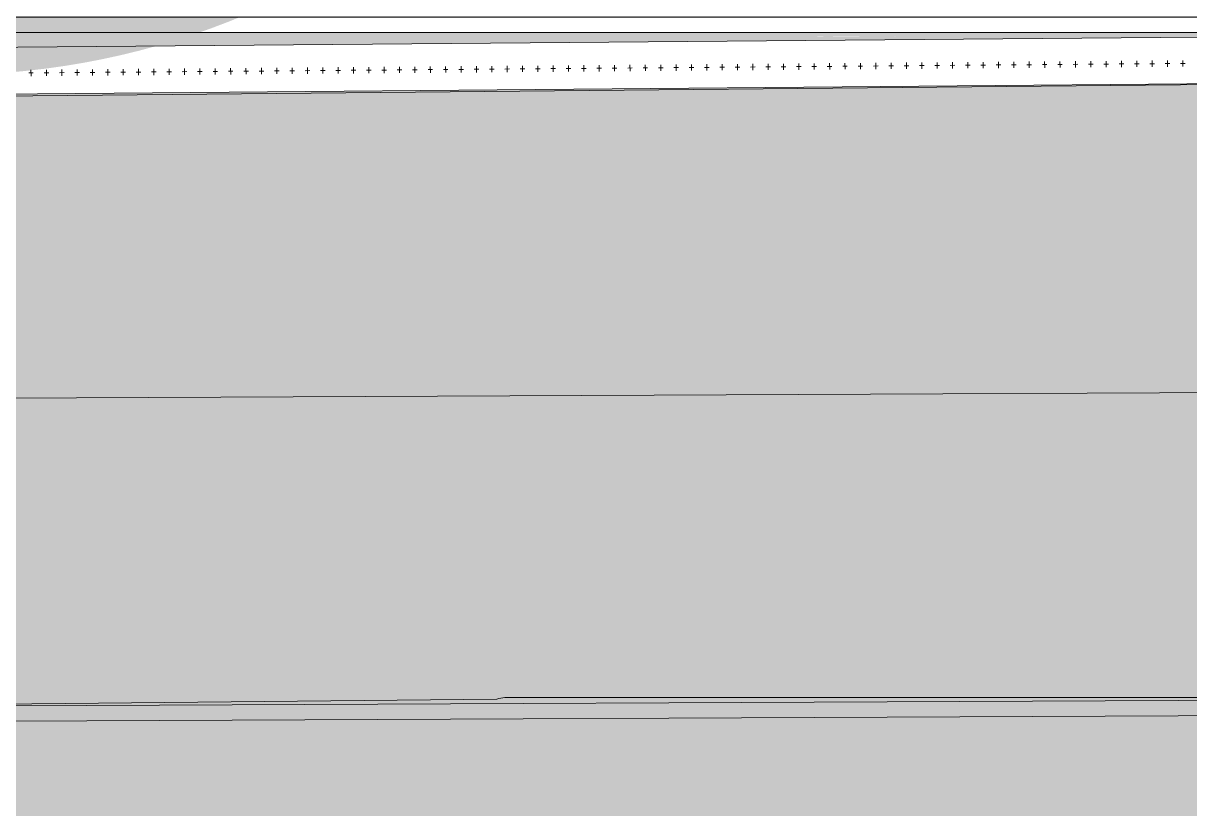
# Model space of a CAD drawing. Header units: millimetres. Extents: x 141848 to 1648660, y -465012 to -151356.
# Drawn here: x 240356 to 247932, y -275828 to -270728 of the extents above; entities that cross this region are included whole.
import ezdxf

# ---------------------------------------------------------------- set-up
doc = ezdxf.new("R2010")
doc.units = ezdxf.units.MM
doc.header["$MEASUREMENT"] = 0
doc.linetypes.add('Wipeout_Contour', pattern=[1000, 0, -1000])
for name, color, linetype in [('Divers - Dessin général', 7, 'Continuous'), ('Sols_ Dalles', 7, 'Continuous'), ('Structure - Murs extérieurs', 7, 'Continuous'), ('TopoAlt', 7, 'Continuous')]:
    doc.layers.add(name, color=color, linetype=linetype)

# ---------------------------------------------------------------- blocks, each defined once
blk = doc.blocks.new('Garde-corps_7_2')
at = {"color": 7, "linetype": 'Continuous', "lineweight": 5}
for p, q in [((246291.4, -270982), (246291.8, -271022)), ((246391.2, -270981.2), (246391.5, -271021.2)), ((246490.9, -270980.3), (246491.3, -271020.3)), ((246590.7, -270979.5), (246591, -271019.5)), ((246690.5, -270978.7), (246690.8, -271018.7)), ((246790.2, -270977.9), (246790.5, -271017.9)), ((246890, -270977.1), (246890.3, -271017.1)), ((246989.7, -270976.2), (246990.1, -271016.2)), ((247089.5, -270975.4), (247089.8, -271015.4)), ((247189.2, -270974.6), (247189.6, -271014.6)), ((247289, -270973.8), (247289.3, -271013.8)), ((247388.8, -270973), (247389.1, -271013)), ((247488.5, -270972.1), (247488.8, -271012.1)), ((247588.3, -270971.3), (247588.6, -271011.3)), ((247688, -270970.5), (247688.4, -271010.5)), ((247787.8, -270969.7), (247788.1, -271009.7)), ((247887.5, -270968.9), (247887.9, -271008.9)), ((240421, -271050.2), (240391, -271050.5)), ((240405.8, -271030.3), (240406.2, -271070.3)), ((240520.8, -271049.4), (240490.8, -271049.6)), ((240505.6, -271029.5), (240505.9, -271069.5)), ((240620.5, -271048.6), (240590.5, -271048.8)), ((240605.3, -271028.7), (240605.7, -271068.7)), ((240720.3, -271047.7), (240690.3, -271048)), ((240705.1, -271027.9), (240705.4, -271067.9)), ((240820, -271046.9), (240790, -271047.2)), ((240804.9, -271027), (240805.2, -271067)), ((240919.8, -271046.1), (240889.8, -271046.4)), ((240904.6, -271026.2), (240904.9, -271066.2)), ((241019.5, -271045.3), (240989.5, -271045.5)), ((241004.4, -271025.4), (241004.7, -271065.4)), ((241119.3, -271044.5), (241089.3, -271044.7)), ((241104.1, -271024.6), (241104.5, -271064.6)), ((241219, -271043.6), (241189, -271043.9)), ((241203.9, -271023.8), (241204.2, -271063.8)), ((241318.8, -271042.8), (241288.8, -271043.1)), ((241303.6, -271023), (241304, -271063)), ((241418.6, -271042), (241388.6, -271042.3)), ((241403.4, -271022.1), (241403.7, -271062.1)), ((241518.3, -271041.2), (241488.3, -271041.4)), ((241503.2, -271021.3), (241503.5, -271061.3)), ((241618.1, -271040.4), (241588.1, -271040.6)), ((241602.9, -271020.5), (241603.2, -271060.5)), ((241717.8, -271039.6), (241687.8, -271039.8)), ((241702.7, -271019.7), (241703, -271059.7)), ((241817.6, -271038.7), (241787.6, -271039)), ((241802.4, -271018.9), (241802.7, -271058.9)), ((241917.3, -271037.9), (241887.3, -271038.2)), ((241902.2, -271018), (241902.5, -271058)), ((242017.1, -271037.1), (241987.1, -271037.3)), ((242001.9, -271017.2), (242002.3, -271057.2)), ((242116.9, -271036.3), (242086.9, -271036.5)), ((242101.7, -271016.4), (242102, -271056.4)), ((242216.6, -271035.5), (242186.6, -271035.7)), ((242201.4, -271015.6), (242201.8, -271055.6)), ((242316.4, -271034.6), (242286.4, -271034.9)), ((242301.2, -271014.8), (242301.5, -271054.8)), ((242416.1, -271033.8), (242386.1, -271034.1)), ((242401, -271013.9), (242401.3, -271053.9)), ((242515.9, -271033), (242485.9, -271033.2)), ((242500.7, -271013.1), (242501, -271053.1)), ((242615.6, -271032.2), (242585.6, -271032.4)), ((242600.5, -271012.3), (242600.8, -271052.3)), ((242715.4, -271031.4), (242685.4, -271031.6)), ((242700.2, -271011.5), (242700.6, -271051.5)), ((242815.1, -271030.5), (242785.1, -271030.8)), ((242800, -271010.7), (242800.3, -271050.7)), ((242914.9, -271029.7), (242884.9, -271030)), ((242899.7, -271009.8), (242900.1, -271049.8)), ((243014.7, -271028.9), (242984.7, -271029.1)), ((242999.5, -271009), (242999.8, -271049)), ((243114.4, -271028.1), (243084.4, -271028.3)), ((243099.2, -271008.2), (243099.6, -271048.2)), ((243214.2, -271027.3), (243184.2, -271027.5)), ((243199, -271007.4), (243199.3, -271047.4)), ((243313.9, -271026.4), (243283.9, -271026.7)), ((243298.8, -271006.6), (243299.1, -271046.6)), ((243413.7, -271025.6), (243383.7, -271025.9)), ((243398.5, -271005.7), (243398.8, -271045.7)), ((243513.4, -271024.8), (243483.4, -271025)), ((243498.3, -271004.9), (243498.6, -271044.9)), ((243613.2, -271024), (243583.2, -271024.2)), ((243598, -271004.1), (243598.4, -271044.1)), ((243712.9, -271023.2), (243682.9, -271023.4)), ((243697.8, -271003.3), (243698.1, -271043.3)), ((243812.7, -271022.3), (243782.7, -271022.6)), ((243797.5, -271002.5), (243797.9, -271042.5)), ((243912.5, -271021.5), (243882.5, -271021.8)), ((243897.3, -271001.6), (243897.6, -271041.6)), ((244012.2, -271020.7), (243982.2, -271020.9)), ((243997.1, -271000.8), (243997.4, -271040.8)), ((244112, -271019.9), (244082, -271020.1)), ((244096.8, -271000), (244097.1, -271040)), ((244211.7, -271019.1), (244181.7, -271019.3)), ((244196.6, -270999.2), (244196.9, -271039.2)), ((244311.5, -271018.2), (244281.5, -271018.5)), ((244296.3, -270998.4), (244296.6, -271038.4)), ((244411.2, -271017.4), (244381.2, -271017.7)), ((244396.1, -270997.5), (244396.4, -271037.5)), ((244511, -271016.6), (244481, -271016.9)), ((244495.8, -270996.7), (244496.2, -271036.7)), ((244610.7, -271015.8), (244580.8, -271016)), ((244595.6, -270995.9), (244595.9, -271035.9)), ((244710.5, -271015), (244680.5, -271015.2)), ((244695.3, -270995.1), (244695.7, -271035.1)), ((244810.3, -271014.1), (244780.3, -271014.4)), ((244795.1, -270994.3), (244795.4, -271034.3)), ((244910, -271013.3), (244880, -271013.6)), ((244894.9, -270993.5), (244895.2, -271033.4)), ((245009.8, -271012.5), (244979.8, -271012.8)), ((244994.6, -270992.6), (244994.9, -271032.6)), ((245109.5, -271011.7), (245079.5, -271011.9)), ((245094.4, -270991.8), (245094.7, -271031.8)), ((245209.3, -271010.9), (245179.3, -271011.1)), ((245194.1, -270991), (245194.5, -271031)), ((245309, -271010), (245279, -271010.3)), ((245293.9, -270990.2), (245294.2, -271030.2)), ((245408.8, -271009.2), (245378.8, -271009.5)), ((245393.6, -270989.4), (245394, -271029.4)), ((245508.6, -271008.4), (245478.6, -271008.7)), ((245493.4, -270988.5), (245493.7, -271028.5)), ((245608.3, -271007.6), (245578.3, -271007.8)), ((245593.1, -270987.7), (245593.5, -271027.7)), ((245708.1, -271006.8), (245678.1, -271007)), ((245692.9, -270986.9), (245693.2, -271026.9)), ((245807.8, -271006), (245777.8, -271006.2)), ((245792.7, -270986.1), (245793, -271026.1)), ((245907.6, -271005.1), (245877.6, -271005.4)), ((245892.4, -270985.3), (245892.7, -271025.3)), ((246007.3, -271004.3), (245977.3, -271004.6)), ((245992.2, -270984.4), (245992.5, -271024.4)), ((246107.1, -271003.5), (246077.1, -271003.7)), ((246091.9, -270983.6), (246092.3, -271023.6)), ((246206.8, -271002.7), (246176.8, -271002.9)), ((246191.7, -270982.8), (246192, -271022.8)), ((246306.6, -271001.9), (246276.6, -271002.1)), ((246406.4, -271001), (246376.4, -271001.3)), ((246506.1, -271000.2), (246476.1, -271000.5)), ((246605.9, -270999.4), (246575.9, -270999.6)), ((246705.6, -270998.6), (246675.6, -270998.8)), ((246805.4, -270997.8), (246775.4, -270998)), ((246905.1, -270996.9), (246875.1, -270997.2)), ((247004.9, -270996.1), (246974.9, -270996.4)), ((247104.6, -270995.3), (247074.7, -270995.5)), ((247204.4, -270994.5), (247174.4, -270994.7)), ((247304.2, -270993.7), (247274.2, -270993.9)), ((247403.9, -270992.8), (247373.9, -270993.1)), ((247503.7, -270992), (247473.7, -270992.3)), ((247603.4, -270991.2), (247573.4, -270991.4)), ((247703.2, -270990.4), (247673.2, -270990.6)), ((247802.9, -270989.6), (247772.9, -270989.8)), ((247902.7, -270988.7), (247872.7, -270989))]:
    blk.add_line(p, q, dxfattribs=at)
blk = doc.blocks.new('Garde-corps_9_2')
at = {"color": 7, "linetype": 'Continuous', "lineweight": 5}
for p, q in [((246291.4, -270982), (246291.8, -271022)), ((246391.2, -270981.2), (246391.5, -271021.2)), ((246490.9, -270980.3), (246491.3, -271020.3)), ((246590.7, -270979.5), (246591, -271019.5)), ((246690.5, -270978.7), (246690.8, -271018.7)), ((246790.2, -270977.9), (246790.5, -271017.9)), ((246890, -270977.1), (246890.3, -271017.1)), ((246989.7, -270976.2), (246990.1, -271016.2)), ((247089.5, -270975.4), (247089.8, -271015.4)), ((247189.2, -270974.6), (247189.6, -271014.6)), ((247289, -270973.8), (247289.3, -271013.8)), ((247388.8, -270973), (247389.1, -271013)), ((247488.5, -270972.1), (247488.8, -271012.1)), ((247588.3, -270971.3), (247588.6, -271011.3)), ((247688, -270970.5), (247688.4, -271010.5)), ((247787.8, -270969.7), (247788.1, -271009.7)), ((247887.5, -270968.9), (247887.9, -271008.9)), ((240421, -271050.2), (240391, -271050.5)), ((240405.8, -271030.3), (240406.2, -271070.3)), ((240520.8, -271049.4), (240490.8, -271049.6)), ((240505.6, -271029.5), (240505.9, -271069.5)), ((240620.5, -271048.6), (240590.5, -271048.8)), ((240605.3, -271028.7), (240605.7, -271068.7)), ((240720.3, -271047.7), (240690.3, -271048)), ((240705.1, -271027.9), (240705.4, -271067.9)), ((240820, -271046.9), (240790, -271047.2)), ((240804.9, -271027), (240805.2, -271067)), ((240919.8, -271046.1), (240889.8, -271046.4)), ((240904.6, -271026.2), (240904.9, -271066.2)), ((241019.5, -271045.3), (240989.5, -271045.5)), ((241004.4, -271025.4), (241004.7, -271065.4)), ((241119.3, -271044.5), (241089.3, -271044.7)), ((241104.1, -271024.6), (241104.5, -271064.6)), ((241219, -271043.6), (241189, -271043.9)), ((241203.9, -271023.8), (241204.2, -271063.8)), ((241318.8, -271042.8), (241288.8, -271043.1)), ((241303.6, -271023), (241304, -271063)), ((241418.6, -271042), (241388.6, -271042.3)), ((241403.4, -271022.1), (241403.7, -271062.1)), ((241518.3, -271041.2), (241488.3, -271041.4)), ((241503.2, -271021.3), (241503.5, -271061.3)), ((241618.1, -271040.4), (241588.1, -271040.6)), ((241602.9, -271020.5), (241603.2, -271060.5)), ((241717.8, -271039.6), (241687.8, -271039.8)), ((241702.7, -271019.7), (241703, -271059.7)), ((241817.6, -271038.7), (241787.6, -271039)), ((241802.4, -271018.9), (241802.7, -271058.9)), ((241917.3, -271037.9), (241887.3, -271038.2)), ((241902.2, -271018), (241902.5, -271058)), ((242017.1, -271037.1), (241987.1, -271037.3)), ((242001.9, -271017.2), (242002.3, -271057.2)), ((242116.9, -271036.3), (242086.9, -271036.5)), ((242101.7, -271016.4), (242102, -271056.4)), ((242216.6, -271035.5), (242186.6, -271035.7)), ((242201.4, -271015.6), (242201.8, -271055.6)), ((242316.4, -271034.6), (242286.4, -271034.9)), ((242301.2, -271014.8), (242301.5, -271054.8)), ((242416.1, -271033.8), (242386.1, -271034.1)), ((242401, -271013.9), (242401.3, -271053.9)), ((242515.9, -271033), (242485.9, -271033.2)), ((242500.7, -271013.1), (242501, -271053.1)), ((242615.6, -271032.2), (242585.6, -271032.4)), ((242600.5, -271012.3), (242600.8, -271052.3)), ((242715.4, -271031.4), (242685.4, -271031.6)), ((242700.2, -271011.5), (242700.6, -271051.5)), ((242815.1, -271030.5), (242785.1, -271030.8)), ((242800, -271010.7), (242800.3, -271050.7)), ((242914.9, -271029.7), (242884.9, -271030)), ((242899.7, -271009.8), (242900.1, -271049.8)), ((243014.7, -271028.9), (242984.7, -271029.1)), ((242999.5, -271009), (242999.8, -271049)), ((243114.4, -271028.1), (243084.4, -271028.3)), ((243099.2, -271008.2), (243099.6, -271048.2)), ((243214.2, -271027.3), (243184.2, -271027.5)), ((243199, -271007.4), (243199.3, -271047.4)), ((243313.9, -271026.4), (243283.9, -271026.7)), ((243298.8, -271006.6), (243299.1, -271046.6)), ((243413.7, -271025.6), (243383.7, -271025.9)), ((243398.5, -271005.7), (243398.8, -271045.7)), ((243513.4, -271024.8), (243483.4, -271025)), ((243498.3, -271004.9), (243498.6, -271044.9)), ((243613.2, -271024), (243583.2, -271024.2)), ((243598, -271004.1), (243598.4, -271044.1)), ((243712.9, -271023.2), (243682.9, -271023.4)), ((243697.8, -271003.3), (243698.1, -271043.3)), ((243812.7, -271022.3), (243782.7, -271022.6)), ((243797.5, -271002.5), (243797.9, -271042.5)), ((243912.5, -271021.5), (243882.5, -271021.8)), ((243897.3, -271001.6), (243897.6, -271041.6)), ((244012.2, -271020.7), (243982.2, -271020.9)), ((243997.1, -271000.8), (243997.4, -271040.8)), ((244112, -271019.9), (244082, -271020.1)), ((244096.8, -271000), (244097.1, -271040)), ((244211.7, -271019.1), (244181.7, -271019.3)), ((244196.6, -270999.2), (244196.9, -271039.2)), ((244311.5, -271018.2), (244281.5, -271018.5)), ((244296.3, -270998.4), (244296.6, -271038.4)), ((244411.2, -271017.4), (244381.2, -271017.7)), ((244396.1, -270997.5), (244396.4, -271037.5)), ((244511, -271016.6), (244481, -271016.9)), ((244495.8, -270996.7), (244496.2, -271036.7)), ((244610.7, -271015.8), (244580.8, -271016)), ((244595.6, -270995.9), (244595.9, -271035.9)), ((244710.5, -271015), (244680.5, -271015.2)), ((244695.3, -270995.1), (244695.7, -271035.1)), ((244810.3, -271014.1), (244780.3, -271014.4)), ((244795.1, -270994.3), (244795.4, -271034.3)), ((244910, -271013.3), (244880, -271013.6)), ((244894.9, -270993.5), (244895.2, -271033.4)), ((245009.8, -271012.5), (244979.8, -271012.8)), ((244994.6, -270992.6), (244994.9, -271032.6)), ((245109.5, -271011.7), (245079.5, -271011.9)), ((245094.4, -270991.8), (245094.7, -271031.8)), ((245209.3, -271010.9), (245179.3, -271011.1)), ((245194.1, -270991), (245194.5, -271031)), ((245309, -271010), (245279, -271010.3)), ((245293.9, -270990.2), (245294.2, -271030.2)), ((245408.8, -271009.2), (245378.8, -271009.5)), ((245393.6, -270989.4), (245394, -271029.4)), ((245508.6, -271008.4), (245478.6, -271008.7)), ((245493.4, -270988.5), (245493.7, -271028.5)), ((245608.3, -271007.6), (245578.3, -271007.8)), ((245593.1, -270987.7), (245593.5, -271027.7)), ((245708.1, -271006.8), (245678.1, -271007)), ((245692.9, -270986.9), (245693.2, -271026.9)), ((245807.8, -271006), (245777.8, -271006.2)), ((245792.7, -270986.1), (245793, -271026.1)), ((245907.6, -271005.1), (245877.6, -271005.4)), ((245892.4, -270985.3), (245892.7, -271025.3)), ((246007.3, -271004.3), (245977.3, -271004.6)), ((245992.2, -270984.4), (245992.5, -271024.4)), ((246107.1, -271003.5), (246077.1, -271003.7)), ((246091.9, -270983.6), (246092.3, -271023.6)), ((246206.8, -271002.7), (246176.8, -271002.9)), ((246191.7, -270982.8), (246192, -271022.8)), ((246306.6, -271001.9), (246276.6, -271002.1)), ((246406.4, -271001), (246376.4, -271001.3)), ((246506.1, -271000.2), (246476.1, -271000.5)), ((246605.9, -270999.4), (246575.9, -270999.6)), ((246705.6, -270998.6), (246675.6, -270998.8)), ((246805.4, -270997.8), (246775.4, -270998)), ((246905.1, -270996.9), (246875.1, -270997.2)), ((247004.9, -270996.1), (246974.9, -270996.4)), ((247104.6, -270995.3), (247074.7, -270995.5)), ((247204.4, -270994.5), (247174.4, -270994.7)), ((247304.2, -270993.7), (247274.2, -270993.9)), ((247403.9, -270992.8), (247373.9, -270993.1)), ((247503.7, -270992), (247473.7, -270992.3)), ((247603.4, -270991.2), (247573.4, -270991.4)), ((247703.2, -270990.4), (247673.2, -270990.6)), ((247802.9, -270989.6), (247772.9, -270989.8)), ((247902.7, -270988.7), (247872.7, -270989))]:
    blk.add_line(p, q, dxfattribs=at)

msp = doc.modelspace()

# ---------------------------------------------------------------- hatches: boundary and pattern name
at = {"linetype": 'Continuous', "lineweight": 0, "true_color": 0x6f6f6f}
h = msp.add_hatch(color=8, dxfattribs=at)
h.paths.add_polyline_path([(141848.442, -275935.042), (141848.442, -295062.571), (269220.821, -293826.868), (269220.821, -270902.734), (268763.049, -270902.734), (254213.6, -271040.575), (254213.6, -163437.635), (153156.2, -163437.635), (153156.2, -271040.575), (153182.962, -271040.57), (153183.146, -272000.514, -0.40942736), (149183.681, -275935.042)])
h.paths.add_polyline_path([(158435.584, -260639.953), (155145.584, -260639.953), (155145.584, -248364.953), (155145.584, -243089.974), (155145.584, -242189.974), (158435.584, -242189.974)], flags=0)
h.paths.add_polyline_path([(196775.042, -260810.571), (196775.042, -222495.57), (186955.542, -222495.57), (186955.542, -218295.57), (196754.55, -218295.57), (196754.55, -208495.57), (196754.55, -204495.57), (193355.542, -204495.57), (193355.542, -201780.57), (193355.542, -195161.535), (195576.034, -195161.535), (195576.034, -189810.571), (217850.068, -189810.571), (217850.068, -262266.885), (245610.045, -262266.885), (245610.045, -253395.571), (245626.034, -253395.571), (246426.034, -253395.571), (247826.034, -253395.571), (247826.034, -248005.571), (247826.034, -246605.571), (245626.034, -246605.571), (245610.045, -246605.571), (245610.045, -171995.57), (212806.28, -171995.57), (161503.433, -171995.57), (161503.433, -193810.571), (161503.433, -230015.57), (161503.433, -260810.571)], flags=0)
h.paths.add_polyline_path([(162737.042, -269433.913, -0.09031866), (162858.773, -268727.623, -0.20144873), (163912.639, -267592.74, -0.10421145), (164718.006, -267415.055), (165317.979, -267409.371, -0.10404461), (166125.354, -267571.244, -0.23825546), (167284.257, -268953.318, -0.05518862), (167336.836, -269390.334), (167338.931, -269611.438), (167351.046, -270890.267), (167092.583, -271892.761, -0.26794919), (165370.083, -272909.124), (164770.11, -272914.808, -0.19371746), (163379.252, -272370.185, -0.07056876), (163028.663, -271931.262, -0.1316525), (162751.253, -270933.845)], flags=0)
h.paths.add_polyline_path([(173316.986, -273599.031), (173316.986, -273452.052), (173330.488, -267377.824, -0.3805567), (175316.986, -265609.826), (175394.714, -265609.826), (175394.714, -270609.826), (190394.714, -270609.826), (190394.714, -265609.826), (195356.191, -265609.826, -0.41421356), (196856.191, -267109.826), (196856.191, -273660.699, -0.34550161), (195137.285, -275433.432), (175327.752, -275599.002, -0.4157911)], flags=0)
h.paths.add_polyline_path([(205510.093, -271504.083, -0.13447393), (205230.948, -270484.937), (205230.948, -268984.937, -0.41421356), (207230.948, -266984.937), (207830.948, -266984.937, -0.41421356), (209830.948, -268984.937), (209830.948, -270484.937, -0.12882035), (209574.03, -271465.581, -0.27093629), (207830.948, -272484.937), (207230.948, -272484.937, -0.26498)], flags=0)
h.paths.add_polyline_path([(217862.687, -273329.325), (217869.949, -267730.336, -0.09856151), (218100.718, -266943.721), (218117.681, -266951.545, -0.258849), (219955.479, -265605.827), (219953.141, -265587.294), (220637.569, -265587.294), (220637.569, -265687.294), (220637.569, -270687.294), (250537.569, -270687.294), (250537.569, -265687.294), (252208.004, -265687.294), (254186.294, -265687.294), (254186.294, -267687.294), (254186.294, -271062.255, 0.00134576), (254186.323, -271073.021), (254197.209, -273095.233, -0.41421356), (252208.004, -275105.97), (243484.534, -275105.97, -0.00518896), (243431.438, -275116.103), (235447.992, -275196.191), (220071.012, -275253.24, -0.38655333), (217873.089, -273475.385, -0.02518922)], flags=0)
at = {"linetype": 'Continuous', "lineweight": 0, "true_color": 0x90b349}
msp.add_hatch(color=55, dxfattribs=at).paths.add_polyline_path([(250537.569, -270787.354), (220537.569, -270787.354), (220537.569, -273253.269), (250548.615, -273114.341), (250537.729, -271092.129), (250537.664, -271092.129, -0.00134576), (250537.583, -271062.255), (250537.569, -271062.255)])
at = {"layer": 'Sols_ Dalles', "linetype": 'Continuous', "lineweight": 0, "true_color": 0x2e271c}
msp.add_hatch(color=250, dxfattribs=at).paths.add_polyline_path([(217961.309, -273253.269, 0.4157911), (219972.076, -275253.24), (252109.067, -275105.97, 0.41421356), (254098.272, -273095.233), (254087.386, -271073.021, -0.00134576), (254087.357, -271062.255), (254087.357, -267687.294), (254087.357, -265687.294), (250537.569, -265687.294), (250537.569, -270787.292), (250537.729, -271092.129), (250548.615, -273114.341), (220537.569, -273253.269), (220537.569, -270687.294), (220537.569, -265687.294), (219961.309, -265687.294, 0.25884891), (218113.763, -267154.752, 0.09856162), (217961.309, -267920.633)])

# ---------------------------------------------------------------- linework, layer by layer
at = {"color": 9, "linetype": 'Continuous', "lineweight": 5}
msp.add_lwpolyline([(217873.089, -273475.385, 0.38655333), (220071.012, -275253.24), (235447.992, -275196.191), (243431.438, -275116.103, 0.00518896), (243484.534, -275105.97), (252208.004, -275105.97, 0.41421356), (254197.209, -273095.233), (254186.323, -271073.021, -0.00134576), (254186.294, -271062.255), (254186.294, -267687.294), (254186.294, -265687.294), (252208.004, -265687.294), (250537.569, -265687.294), (250537.569, -270687.294), (220637.569, -270687.294), (220637.569, -265687.294), (220637.569, -265587.294), (219953.141, -265587.294), (219955.479, -265605.827, 0.258849), (218117.681, -266951.545), (218100.718, -266943.721, 0.09856151), (217869.949, -267730.336), (217862.687, -273329.325, 0.02518922)], format="xyb", close=True, dxfattribs=at)
at = {"color": 7, "linetype": 'Continuous', "lineweight": 5}
msp.add_lwpolyline([(250537.569, -270787.354), (220537.569, -270787.354), (220537.569, -273253.269), (250548.615, -273114.341), (250537.729, -271092.129), (250537.664, -271092.129, -0.00134576), (250537.583, -271062.255), (250537.569, -271062.255)], format="xyb", close=True, dxfattribs=at)
at = {"color": 253, "linetype": 'Continuous', "lineweight": 5, "true_color": 0x9f9f9f, "flags": 128}
msp.add_lwpolyline([(250548.615, -273114.341), (220537.569, -273253.269)], dxfattribs=at)
at = {"layer": 'Sols_ Dalles', "color": 7, "linetype": 'Continuous', "lineweight": 5, "flags": 128}
msp.add_lwpolyline([(217961.309, -273253.269, 0.4157911), (219972.076, -275253.24), (252109.067, -275105.97, 0.41421356), (254098.272, -273095.233), (254087.386, -271073.021, -0.00134576), (254087.357, -271062.255), (254087.357, -267687.294), (254087.357, -265687.294), (250537.569, -265687.294), (250537.569, -270787.292), (250537.729, -271092.129), (250548.615, -273114.341), (220537.569, -273253.269), (220537.569, -270687.294), (220537.569, -265687.294), (219961.309, -265687.294, 0.25884891), (218113.763, -267154.752, 0.09856162), (217961.309, -267920.633)], format="xyb", close=True, dxfattribs=at)
at = {"layer": 'Sols_ Dalles', "color": 250, "linetype": 'Continuous', "lineweight": 5, "true_color": 0x1f1f1f}
msp.add_lwpolyline([(217961.309, -273253.269, 0.4157911), (219972.076, -275253.24), (252109.067, -275105.97, 0.41421356), (254098.272, -273095.233), (254087.386, -271073.021, -0.00134576), (254087.357, -271062.255), (254087.357, -267687.294), (254087.357, -265687.294), (250537.569, -265687.294), (250537.569, -270787.292), (250537.729, -271092.129), (250548.615, -273114.341), (220537.569, -273253.269), (220537.569, -270687.294), (220537.569, -265687.294), (219961.309, -265687.294, 0.25884891), (218113.763, -267154.752, 0.09856162), (217961.309, -267920.633)], format="xyb", close=True, dxfattribs=at)
at = {"layer": 'Structure - Murs extérieurs', "color": 7, "linetype": 'Continuous', "lineweight": 5}
for points in [[(252109.067, -275105.97), (219972.076, -275253.24)], [(219972.573, -275353.239), (252109.564, -275205.969)]]:
    msp.add_lwpolyline(points, dxfattribs=at)
at = {"layer": 'TopoAlt', "color": 190, "linetype": 'Continuous', "lineweight": 5, "true_color": 0x8002ff}
msp.add_lwpolyline([(245509.967, -271114.343), (253886.294, -271069.253)], dxfattribs=at)

# ---------------------------------------------------------------- next in the draw order: wipeouts: each hides what was drawn before it
at = {"color": 254, "linetype": 'Wipeout_Contour', "lineweight": 0, "ltscale": 1096949.721000725}
msp.add_wipeout([(245508.352, -270814.348), (245513.248, -270816.314), (246023.276, -270811.576)], dxfattribs=at).dxf.layer = 'TopoAlt'

# ---------------------------------------------------------------- next in the draw order: linework, layer by layer
at = {"layer": 'Structure - Murs extérieurs', "color": 7, "linetype": 'Continuous', "lineweight": 5}
msp.add_lwpolyline([(220537.569, -270787.292), (250537.569, -270787.292)], dxfattribs=at)
at = {"layer": 'TopoAlt', "color": 190, "linetype": 'Continuous', "lineweight": 5, "true_color": 0x8002ff}
msp.add_lwpolyline([(253886.348, -270769.248), (218046.957, -271071.504)], dxfattribs=at)

# ---------------------------------------------------------------- next in the draw order: wipeouts: each hides what was drawn before it
at = {"color": 254, "linetype": 'Wipeout_Contour', "lineweight": 0, "ltscale": 1438589.353908819}
msp.add_wipeout([(253886.348, -270769.248), (218046.952, -271070.502), (218048.617, -271379.892), (253886.294, -271069.253)], dxfattribs=at).dxf.layer = 'TopoAlt'

# ---------------------------------------------------------------- next in the draw order: hatches: boundary and pattern name
at = {"linetype": 'Continuous', "lineweight": 0, "true_color": 0xa7a7a7}
msp.add_hatch(color=253, dxfattribs=at).paths.add_polyline_path([(234859.257, -266063.202, 1), (244859.257, -266063.202, 1)])

# ---------------------------------------------------------------- next in the draw order: linework, layer by layer
at = {"layer": 'Divers - Dessin général', "color": 14, "linetype": 'Continuous', "lineweight": 5, "true_color": 0x990000}
msp.add_lwpolyline([(254205.676, -163437.635), (254186.294, -271067.638), (152856.388, -272027.634), (152839.018, -197317.635), (152835.676, -163437.635)], close=True, dxfattribs=at)
at = {"layer": 'Structure - Murs extérieurs', "color": 7, "linetype": 'Continuous', "lineweight": 5, "flags": 128}
for points in [[(250437.569, -270687.292), (220637.569, -270687.292), (220637.569, -265687.294), (220637.569, -265587.294), (220537.569, -265587.294), (219953.141, -265587.294, 0.25972716), (218021.387, -267116.457, 0.0985618), (217861.309, -267920.633), (217861.309, -273253.269, 0.41578544), (219972.573, -275353.239), (252109.564, -275205.969, 0.41421921)], [(252109.067, -275105.97), (219972.076, -275253.24, -0.4157911), (217961.309, -273253.269), (217961.309, -267920.633, -0.09856162), (218113.763, -267154.752, -0.2588489), (219961.309, -265687.294), (220537.569, -265687.294), (220537.569, -270687.292), (220537.569, -270787.292), (220637.569, -270787.292), (250437.569, -270787.292)]]:
    msp.add_lwpolyline(points, format="xyb", dxfattribs=at)
at = {"layer": 'TopoAlt', "color": 7, "linetype": 'Continuous', "lineweight": 5, "flags": 128}
msp.add_lwpolyline([(253886.348, -270769.248), (218046.952, -271070.502), (218048.617, -271379.892), (253886.294, -271069.253)], close=True, dxfattribs=at)

# ---------------------------------------------------------------- next in the draw order: block references
at = {"color": 7, "linetype": 'Continuous', "lineweight": 5}
for name in ['Garde-corps_7_2', 'Garde-corps_9_2']:
    msp.add_blockref(name, (0, 0), dxfattribs=at)

doc.saveas('drawing.dxf')
